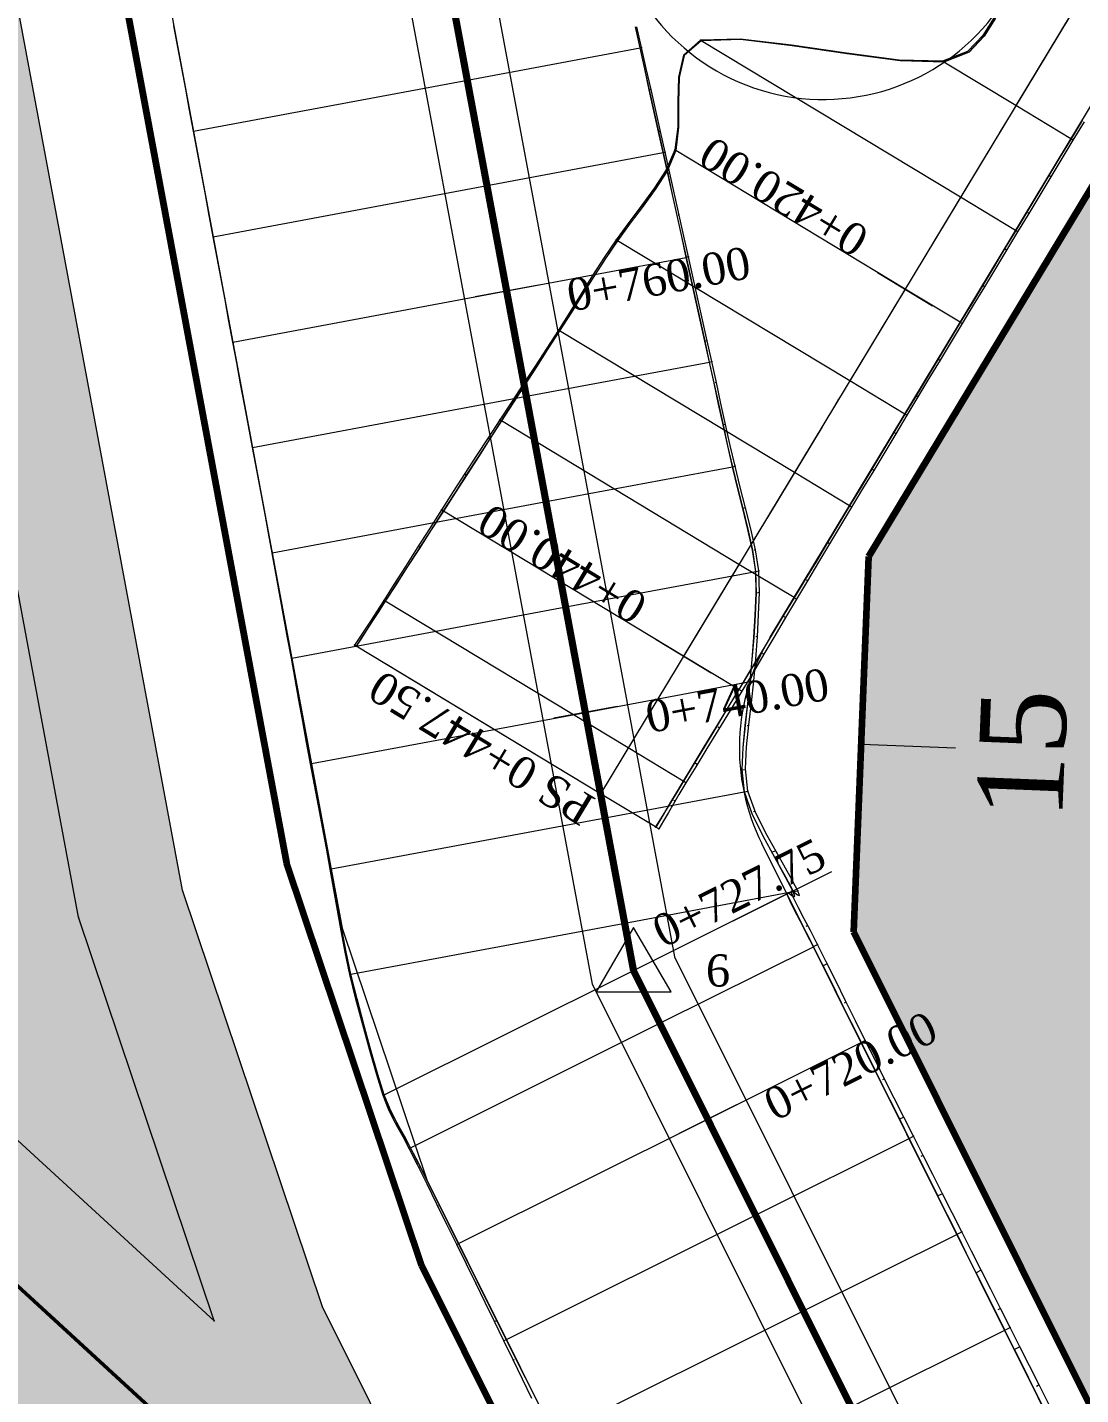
# Model space of a CAD drawing. Header units: metres. Extents: x 478603 to 489313, y 4282657 to 4289463.
# Drawn here: x 480444.4 to 480493.6, y 4287413.6 to 4287477.4 of the extents above; entities that cross this region are included whole.
import ezdxf

# ---------------------------------------------------------------- set-up
doc = ezdxf.new("R2010")
doc.units = ezdxf.units.M
doc.layers.get('0').update_dxf_attribs({"color": 5, "lineweight": 0})
for name, color, linetype, lineweight in [('102', 18, 'Continuous', 50), ('ADAKENARI', 18, 'Continuous', 0), ('EKSENLER', 3, 'Continuous', 0), ('K_EKS', 5, 'Continuous', 0), ('K_HDA', 30, 'Continuous', 0), ('K_HDO', 30, 'Continuous', 0), ('K_KDO', 150, 'Continuous', 20), ('K_KYA', 1, 'Continuous', 20), ('K_KYO', 1, 'Continuous', 20), ('K_YKA', 33, 'Continuous', 0), ('K_YKO', 33, 'Continuous', 0), ('KALDIRIM', 11, 'Continuous', 0), ('PARSEL_ALAN', 254, 'Continuous', 0), ('PARSEL_ALN', 207, 'Continuous', 0), ('PL_ALİNMAN', 1, 'Continuous', 0), ('PL_ENKESIT', 1, 'Continuous', 0), ('PL_KM', 4, 'Continuous', 0), ('PL_KMYAZI', 30, 'Continuous', 0), ('PL_SEMBOL', 7, 'Continuous', 0), ('PL_SOME', 7, 'Continuous', 0), ('PL_TOTFKM', 7, 'Continuous', 0), ('ROL_CEPHE', 1, 'Continuous', 0), ('SEV_KYA_HDA', 3, 'Continuous', 0), ('SEV_KYO_HDO', 3, 'Continuous', 0), ('SEV_YKO_KDO', 3, 'Continuous', 0), ('SNR_YAPIYAK', 18, 'Continuous', 0)]:
    doc.layers.add(name, color=color, linetype=linetype, lineweight=lineweight)
doc.styles.get("Standard").update_dxf_attribs({"font": 'times.ttf'})

# ---------------------------------------------------------------- blocks, each defined once
blk = doc.blocks.new('3')
at = {"layer": 'PL_SEMBOL'}
for p, q in [((0, 2), (-1.75, -1)), ((1.75, -1), (0, 2)), ((0.125, 0.125), (-0.125, -0.125)), ((-0.125, 0.125), (0.125, -0.125)), ((-1.75, -1), (1.75, -1))]:
    blk.add_line(p, q, dxfattribs=at)

msp = doc.modelspace()

# ---------------------------------------------------------------- hatches: boundary and pattern name
at = {"layer": 'PARSEL_ALAN'}
for points in [[(480302.061, 4287548.741), (480469.28, 4287395.426), (480458.176, 4287417.676), (480451.653, 4287437.115), (480438.856, 4287505.662), (480417.388, 4287580.576), (480412.669, 4287622.243), (480406.938, 4287647.052), (480402.317, 4287667.054), (480373.883, 4287669.329)], [(480178.122, 4287340.654), (480306.936, 4287217.358), (480469.28, 4287395.426), (480302.061, 4287548.741)]]:
    msp.add_hatch(color=256, dxfattribs=at).paths.add_polyline_path(points)
at = {"layer": 'PARSEL_ALN'}
msp.add_hatch(color=256, dxfattribs=at).paths.add_polyline_path([(480675.826, 4287413.846), (480660.565, 4287402.179), (480663.32, 4287399.019), (480519.281, 4287362.421), (480482.977, 4287435.163), (480483.679, 4287452.672), (480533.369, 4287535), (480540.136, 4287536.542), (480608.533, 4287491.764), (480616.059, 4287492.744)])

# ---------------------------------------------------------------- linework, layer by layer
at = {"layer": '102'}
msp.add_line((480469.28, 4287395.426, 964.152), (480302.061, 4287548.741, 954.844), dxfattribs=at)
at = {"layer": 'ADAKENARI', "lineweight": 158}
for p, q in [((480472.699, 4287433.363), (480444.864, 4287582.457)), ((480566.26, 4287245.892), (480472.699, 4287433.363))]:
    msp.add_line(p, q, dxfattribs=at)
at = {"layer": 'ADAKENARI', "lineweight": 100}
for p, q in [((480444.864, 4287582.457), (480472.699, 4287433.363)), ((480483.679, 4287452.672), (480533.369, 4287535)), ((480482.977, 4287435.163), (480483.679, 4287452.672)), ((480572.692, 4287255.397), (480482.977, 4287435.163)), ((480472.699, 4287433.363), (480566.26, 4287245.892))]:
    msp.add_line(p, q, dxfattribs=at)
at = {"layer": 'ADAKENARI', "lineweight": 200}
for p, q in [((480443.727, 4287506.812), (480456.505, 4287438.375)), ((480456.505, 4287438.375), (480462.805, 4287419.597)), ((480462.805, 4287419.597), (480554.928, 4287235.007))]:
    msp.add_line(p, q, dxfattribs=at)
at = {"layer": 'EKSENLER'}
for p, q in [((480702.396, 4287824.731), (480471.16, 4287441.607, 962.879)), ((480472.699, 4287433.363, 963.3), (480444.864, 4287582.457, 955.681)), ((480566.26, 4287245.892, 962.244), (480472.699, 4287433.363, 963.3))]:
    msp.add_line(p, q, dxfattribs=at)
at = {"layer": 'K_EKS'}
for p in [(480464.946, 4287474.893, 962.234), (480490.537, 4287473.71, 962.577), (480465.863, 4287469.978, 962.242), (480487.953, 4287469.43, 962.537), (480466.781, 4287465.063, 962.249), (480485.369, 4287465.149, 962.497), (480482.786, 4287460.868, 962.458), (480467.699, 4287460.148, 962.256), (480480.202, 4287456.587, 962.418), (480468.616, 4287455.233, 962.264), (480477.618, 4287452.307, 962.379), (480469.534, 4287450.318, 962.271), (480475.035, 4287448.026, 962.339), (480470.452, 4287445.403, 962.279), (480472.451, 4287443.745, 962.3), (480471.16, 4287441.606, 962.28), (480471.369, 4287440.488, 962.286), (480472.287, 4287435.573, 962.293), (480472.7, 4287433.363, 962.297), (480473.929, 4287430.9, 962.301), (480476.161, 4287426.427, 962.308), (480478.394, 4287421.953, 962.316), (480480.627, 4287417.479, 962.323)]:
    msp.add_point(p, dxfattribs=at)
at = {"layer": 'K_HDA'}
for points in [[(480489.587, 4287477.788, 962.551), (480489.05, 4287476.944, 962.544), (480488.344, 4287476.202, 962.536), (480487.171, 4287475.741, 962.527), (480485.142, 4287475.798, 962.52), (480482.67, 4287476.122, 962.511), (480480.105, 4287476.502, 962.502), (480477.692, 4287476.791, 962.493), (480475.84, 4287476.74, 962.487), (480475.043, 4287476.053, 962.479), (480474.822, 4287475.019, 962.472), (480474.794, 4287473.868, 962.464), (480474.788, 4287472.703, 962.455), (480474.656, 4287471.615, 962.447), (480474.268, 4287470.681, 962.44), (480473.731, 4287469.837, 962.432), (480473.14, 4287469.026, 962.424), (480472.537, 4287468.222, 962.416), (480471.946, 4287467.41, 962.408), (480471.384, 4287466.582, 962.4), (480470.842, 4287465.741, 962.392), (480470.306, 4287464.896, 962.384), (480469.772, 4287464.051, 962.376), (480469.236, 4287463.206, 962.368), (480468.696, 4287462.363, 962.36), (480468.153, 4287461.522, 962.353), (480467.61, 4287460.681, 962.345), (480467.067, 4287459.841, 962.337), (480466.525, 4287459.002, 962.329), (480465.986, 4287458.165, 962.321), (480465.447, 4287457.329, 962.313), (480464.908, 4287456.493, 962.305), (480464.366, 4287455.651, 962.297), (480463.815, 4287454.797, 962.289), (480463.25, 4287453.921, 962.281), (480462.68, 4287453.037, 962.273), (480462.116, 4287452.162, 962.265), (480461.577, 4287451.324, 962.257), (480461.105, 4287450.593, 962.25), (480460.76, 4287450.058, 962.245), (480460.484, 4287449.629, 962.241), (480460.232, 4287449.239, 962.237), (480459.99, 4287448.863, 962.233), (480459.751, 4287448.492, 962.23)], [(480491.813, 4287413.003, 962.126), (480491.366, 4287413.898, 962.125), (480490.92, 4287414.793, 962.123), (480490.473, 4287415.687, 962.122), (480490.026, 4287416.582, 962.12), (480489.58, 4287417.477, 962.119), (480489.133, 4287418.371, 962.117), (480488.687, 4287419.266, 962.116), (480488.24, 4287420.161, 962.114), (480487.794, 4287421.056, 962.113), (480487.347, 4287421.951, 962.112), (480486.9, 4287422.846, 962.11), (480486.454, 4287423.741, 962.109), (480486.007, 4287424.636, 962.107), (480485.561, 4287425.53, 962.106), (480485.116, 4287426.421, 962.104), (480484.671, 4287427.312, 962.103), (480484.226, 4287428.203, 962.101), (480483.78, 4287429.098, 962.1), (480483.328, 4287430.003, 962.098), (480482.868, 4287430.927, 962.097), (480482.405, 4287431.857, 962.095), (480481.946, 4287432.779, 962.094), (480481.501, 4287433.671, 962.092), (480481.096, 4287434.477, 962.091), (480480.765, 4287435.125, 962.09), (480480.479, 4287435.681, 962.089), (480480.219, 4287436.188, 962.088), (480479.997, 4287436.633, 962.087), (480479.867, 4287436.94, 962.087), (480479.902, 4287436.994, 962.086), (480480.019, 4287436.923, 962.086), (480480.148, 4287436.835, 962.085), (480480.231, 4287436.82, 962.085), (480480.161, 4287437.043, 962.083), (480479.805, 4287437.713, 962.086), (480479.297, 4287438.627, 962.091), (480478.752, 4287439.631, 962.095), (480478.24, 4287440.664, 962.1), (480477.87, 4287441.701, 962.104), (480477.769, 4287442.735, 962.098), (480477.817, 4287443.763, 962.091), (480477.917, 4287444.788, 962.085), (480478.034, 4287445.812, 962.079), (480478.145, 4287446.839, 962.072), (480478.24, 4287447.87, 962.066), (480478.322, 4287448.902, 962.06), (480478.39, 4287449.933, 962.053), (480478.432, 4287450.96, 962.047), (480478.408, 4287451.975, 962.041), (480478.26, 4287452.965, 962.04), (480478.046, 4287453.942, 962.039), (480477.809, 4287454.915, 962.038), (480477.566, 4287455.887, 962.038), (480477.328, 4287456.859, 962.037), (480477.104, 4287457.835, 962.036), (480476.888, 4287458.812, 962.035), (480476.674, 4287459.789, 962.034), (480476.462, 4287460.767, 962.034), (480476.249, 4287461.744, 962.033), (480476.034, 4287462.721, 962.032), (480475.818, 4287463.698, 962.031), (480475.602, 4287464.675, 962.03), (480475.386, 4287465.652, 962.029), (480475.169, 4287466.629, 962.029), (480474.953, 4287467.606, 962.028), (480474.737, 4287468.583, 962.027), (480474.522, 4287469.56, 962.026), (480474.306, 4287470.537, 962.025), (480474.09, 4287471.514, 962.024), (480473.874, 4287472.491, 962.024), (480473.659, 4287473.468, 962.023), (480473.443, 4287474.445, 962.022), (480473.227, 4287475.422, 962.021), (480473.011, 4287476.399, 962.02), (480472.793, 4287477.375, 962.02)]]:
    msp.add_polyline3d(points, dxfattribs=at)
for p in [(480473.011, 4287476.399, 962.02), (480475.84, 4287476.74, 962.487), (480487.171, 4287475.741, 962.527), (480474.09, 4287471.514, 962.024), (480474.656, 4287471.615, 962.447), (480471.946, 4287467.41, 962.408), (480475.169, 4287466.629, 962.029), (480469.236, 4287463.206, 962.368), (480476.249, 4287461.744, 962.033), (480466.525, 4287459.002, 962.329), (480477.328, 4287456.859, 962.037), (480463.815, 4287454.797, 962.289), (480478.408, 4287451.975, 962.041), (480461.105, 4287450.593, 962.25), (480459.751, 4287448.492, 962.23), (480478.145, 4287446.839, 962.072), (480477.87, 4287441.701, 962.104), (480479.867, 4287436.94, 962.087), (480480.161, 4287437.043, 962.083), (480481.096, 4287434.477, 962.091), (480483.328, 4287430.003, 962.098), (480485.561, 4287425.53, 962.106), (480487.794, 4287421.056, 962.113), (480490.026, 4287416.582, 962.12)]:
    msp.add_point(p, dxfattribs=at)
at = {"layer": 'K_HDO'}
for points in [[(480493.63, 4287473.011, 962.534), (480493.114, 4287472.155, 962.527), (480492.597, 4287471.299, 962.519), (480492.08, 4287470.443, 962.511), (480491.563, 4287469.586, 962.503), (480491.047, 4287468.73, 962.495), (480490.53, 4287467.874, 962.487), (480490.013, 4287467.018, 962.479), (480489.497, 4287466.162, 962.471), (480488.98, 4287465.306, 962.463), (480488.463, 4287464.45, 962.455), (480487.946, 4287463.593, 962.447), (480487.43, 4287462.737, 962.44), (480486.913, 4287461.881, 962.432), (480486.396, 4287461.025, 962.424), (480485.879, 4287460.169, 962.416), (480485.363, 4287459.313, 962.408), (480484.846, 4287458.457, 962.4), (480484.329, 4287457.601, 962.392), (480483.813, 4287456.744, 962.384), (480483.296, 4287455.888, 962.376), (480482.779, 4287455.032, 962.368), (480482.262, 4287454.175, 962.36), (480481.745, 4287453.319, 962.353), (480481.228, 4287452.462, 962.345), (480480.711, 4287451.606, 962.337), (480480.195, 4287450.751, 962.329), (480479.681, 4287449.899, 962.321), (480479.168, 4287449.048, 962.313), (480478.653, 4287448.196, 962.305), (480478.136, 4287447.34, 962.297), (480477.612, 4287446.47, 962.289), (480477.073, 4287445.578, 962.281), (480476.53, 4287444.678, 962.273), (480475.992, 4287443.787, 962.265), (480475.478, 4287442.934, 962.257), (480475.028, 4287442.19, 962.25), (480474.699, 4287441.645, 962.245), (480474.436, 4287441.208, 962.241), (480474.196, 4287440.811, 962.237), (480473.965, 4287440.429, 962.233), (480473.737, 4287440.051, 962.23)], [(480468.101, 4287413.464, 962.01), (480467.653, 4287414.359, 962.009), (480467.206, 4287415.254, 962.007), (480466.759, 4287416.146, 962.006), (480466.314, 4287417.036, 962.004), (480465.869, 4287417.924, 962.003), (480465.424, 4287418.814, 962.001), (480464.977, 4287419.709, 962), (480464.523, 4287420.618, 961.998), (480464.058, 4287421.554, 961.997), (480463.589, 4287422.499, 961.995), (480463.124, 4287423.432, 961.994), (480462.679, 4287424.323, 961.992), (480462.288, 4287425.091, 961.991), (480461.996, 4287425.633, 961.99), (480461.757, 4287426.061, 961.989), (480461.535, 4287426.467, 961.988), (480461.309, 4287426.922, 961.988), (480461.059, 4287427.553, 961.987), (480460.76, 4287428.512, 961.986), (480460.435, 4287429.648, 961.985), (480460.105, 4287430.843, 961.985), (480459.784, 4287432.039, 961.984), (480459.498, 4287433.185, 961.983), (480459.278, 4287434.228, 961.982), (480459.093, 4287435.213, 961.98), (480458.921, 4287436.177, 961.979), (480458.752, 4287437.136, 961.977), (480458.58, 4287438.1, 961.976), (480458.401, 4287439.075, 961.975), (480458.218, 4287440.058, 961.973), (480458.033, 4287441.044, 961.972), (480457.848, 4287442.03, 961.97), (480457.663, 4287443.015, 961.969), (480457.479, 4287443.999, 961.967), (480457.295, 4287444.982, 961.966), (480457.112, 4287445.965, 961.964), (480456.928, 4287446.948, 961.963), (480456.745, 4287447.93, 961.961), (480456.206, 4287450.815, 962.051)]]:
    msp.add_polyline3d(points, dxfattribs=at)
for p in [(480493.114, 4287472.155, 962.527), (480490.53, 4287467.874, 962.487), (480487.946, 4287463.593, 962.447), (480485.363, 4287459.313, 962.408), (480482.779, 4287455.032, 962.368), (480480.195, 4287450.751, 962.329), (480456.745, 4287447.93, 961.961), (480477.612, 4287446.47, 962.289), (480457.663, 4287443.015, 961.969), (480475.028, 4287442.19, 962.25), (480473.737, 4287440.051, 962.23), (480458.58, 4287438.1, 961.976), (480459.498, 4287433.185, 961.983), (480461.059, 4287427.553, 961.987), (480462.288, 4287425.091, 961.991), (480464.523, 4287420.618, 961.998), (480466.759, 4287416.146, 962.006)]:
    msp.add_point(p, dxfattribs=at)
at = {"layer": 'K_KDO'}
msp.add_polyline3d([(480455.872, 4287452.663, 962.004), (480455.885, 4287452.589, 961.975), (480455.897, 4287452.526, 961.95), (480455.902, 4287452.494, 961.938), (480455.892, 4287452.551, 961.916), (480455.836, 4287452.847, 961.799), (480455.698, 4287453.584, 961.789), (480455.516, 4287454.56, 961.777), (480455.318, 4287455.62, 961.763), (480455.116, 4287456.701, 961.749), (480454.918, 4287457.762, 961.735), (480454.729, 4287458.776, 961.736), (480454.545, 4287459.76, 961.737), (480454.364, 4287460.733, 961.739), (480454.182, 4287461.704, 961.74), (480454.001, 4287462.677, 961.741), (480453.818, 4287463.656, 961.768), (480453.635, 4287464.639, 961.795), (480453.451, 4287465.623, 961.822), (480453.267, 4287466.608, 961.848), (480453.084, 4287467.592, 961.875), (480452.9, 4287468.576, 961.865), (480452.717, 4287469.559, 961.855), (480452.533, 4287470.542, 961.844), (480452.349, 4287471.524, 961.834), (480452.166, 4287472.507, 961.824), (480451.982, 4287473.49, 961.796), (480451.799, 4287474.473, 961.768), (480451.615, 4287475.456, 961.74), (480451.431, 4287476.439, 961.712), (480451.248, 4287477.422, 961.685)], dxfattribs=at)
for p in [(480452.166, 4287472.507, 961.824), (480453.084, 4287467.592, 961.875), (480454.001, 4287462.677, 961.741), (480454.918, 4287457.762, 961.735), (480455.836, 4287452.847, 961.799)]:
    msp.add_point(p, dxfattribs=at)
at = {"layer": 'K_KYA'}
for points in [[(480489.53, 4287477.822, 963.196), (480488.992, 4287476.979, 963.192), (480488.285, 4287476.237, 963.187), (480487.115, 4287475.775, 963.181), (480485.092, 4287475.828, 963.098), (480482.629, 4287476.147, 962.996), (480480.073, 4287476.522, 962.89), (480477.667, 4287476.806, 962.791), (480475.821, 4287476.752, 962.715), (480475.024, 4287476.065, 962.744), (480474.799, 4287475.032, 962.774), (480474.768, 4287473.884, 962.806), (480474.757, 4287472.722, 962.838), (480474.62, 4287471.637, 962.869), (480474.226, 4287470.706, 962.925), (480473.682, 4287469.867, 962.98), (480473.085, 4287469.059, 963.036), (480472.476, 4287468.259, 963.092), (480471.882, 4287467.449, 963.147), (480471.324, 4287466.618, 963.084), (480470.787, 4287465.774, 963.02), (480470.258, 4287464.925, 962.957), (480469.729, 4287464.076, 962.893), (480469.196, 4287463.23, 962.83), (480468.653, 4287462.389, 962.894), (480468.104, 4287461.551, 962.958), (480467.554, 4287460.715, 963.022), (480467.004, 4287459.879, 963.086), (480466.455, 4287459.044, 963.15), (480465.91, 4287458.211, 963.178), (480465.367, 4287457.378, 963.206), (480464.825, 4287456.543, 963.233), (480464.28, 4287455.703, 963.261), (480463.73, 4287454.849, 963.29), (480463.169, 4287453.97, 963.21), (480462.606, 4287453.082, 963.129), (480462.049, 4287452.202, 963.05), (480461.516, 4287451.361, 962.974), (480461.049, 4287450.627, 962.907), (480460.704, 4287450.091, 962.938), (480460.425, 4287449.664, 962.963), (480460.171, 4287449.276, 962.985), (480459.925, 4287448.903, 963.006), (480459.683, 4287448.534, 963.028)], [(480492.08, 4287413.136, 965.104), (480491.629, 4287414.029, 965.049), (480491.177, 4287414.921, 964.993), (480490.725, 4287415.813, 964.938), (480490.274, 4287416.705, 964.883), (480489.821, 4287417.597, 964.818), (480489.369, 4287418.489, 964.754), (480488.917, 4287419.381, 964.689), (480488.465, 4287420.273, 964.625), (480488.013, 4287421.165, 964.56), (480487.562, 4287422.058, 964.514), (480487.111, 4287422.951, 964.467), (480486.66, 4287423.844, 964.421), (480486.21, 4287424.737, 964.375), (480485.76, 4287425.629, 964.328), (480485.311, 4287426.519, 964.294), (480484.863, 4287427.407, 964.259), (480484.415, 4287428.297, 964.225), (480483.965, 4287429.191, 964.19), (480483.512, 4287430.095, 964.155), (480483.053, 4287431.019, 964.168), (480482.592, 4287431.949, 964.181), (480482.134, 4287432.872, 964.195), (480481.691, 4287433.765, 964.208), (480481.286, 4287434.572, 964.219), (480480.953, 4287435.22, 964.181), (480480.663, 4287435.776, 964.149), (480480.4, 4287436.282, 964.119), (480480.175, 4287436.726, 964.093), (480480.045, 4287437.029, 964.076), (480480.084, 4287437.074, 964.085), (480480.209, 4287436.993, 964.108), (480480.346, 4287436.894, 964.133), (480480.436, 4287436.867, 964.147), (480480.367, 4287437.081, 964.181), (480480.004, 4287437.747, 964.11), (480479.485, 4287438.659, 964.012), (480478.928, 4287439.661, 963.905), (480478.404, 4287440.694, 963.797), (480478.027, 4287441.731, 963.694), (480477.924, 4287442.765, 963.701), (480477.974, 4287443.792, 963.708), (480478.077, 4287444.818, 963.715), (480478.196, 4287445.843, 963.721), (480478.308, 4287446.869, 963.728), (480478.399, 4287447.899, 963.661), (480478.475, 4287448.931, 963.593), (480478.536, 4287449.961, 963.525), (480478.572, 4287450.986, 963.458), (480478.54, 4287451.999, 963.392), (480478.387, 4287452.989, 963.344), (480478.168, 4287453.965, 963.296), (480477.927, 4287454.937, 963.248), (480477.679, 4287455.908, 963.201), (480477.438, 4287456.88, 963.153), (480477.211, 4287457.855, 963.13), (480476.992, 4287458.831, 963.108), (480476.777, 4287459.808, 963.085), (480476.563, 4287460.786, 963.062), (480476.348, 4287461.763, 963.04), (480476.132, 4287462.74, 963.026), (480475.915, 4287463.716, 963.012), (480475.697, 4287464.693, 962.998), (480475.48, 4287465.67, 962.984), (480475.262, 4287466.646, 962.97), (480475.044, 4287467.623, 962.946), (480474.826, 4287468.6, 962.921), (480474.608, 4287469.576, 962.897), (480474.39, 4287470.553, 962.872), (480474.171, 4287471.529, 962.848), (480473.952, 4287472.505, 962.806), (480473.733, 4287473.482, 962.764), (480473.513, 4287474.458, 962.722), (480473.293, 4287475.434, 962.68), (480473.071, 4287476.41, 962.638), (480472.847, 4287477.386, 962.578)]]:
    msp.add_polyline3d(points, dxfattribs=at)
for p in [(480473.071, 4287476.41, 962.638), (480475.821, 4287476.752, 962.715), (480487.115, 4287475.775, 963.181), (480474.171, 4287471.529, 962.848), (480474.62, 4287471.637, 962.869), (480471.882, 4287467.449, 963.147), (480475.262, 4287466.646, 962.97), (480469.196, 4287463.23, 962.83), (480476.348, 4287461.763, 963.04), (480466.455, 4287459.044, 963.15), (480477.438, 4287456.88, 963.153), (480463.73, 4287454.849, 963.29), (480478.54, 4287451.999, 963.392), (480461.049, 4287450.627, 962.907), (480459.683, 4287448.534, 963.028), (480478.308, 4287446.869, 963.728), (480478.027, 4287441.731, 963.694), (480480.045, 4287437.029, 964.076), (480480.367, 4287437.081, 964.181), (480481.286, 4287434.572, 964.219), (480483.512, 4287430.095, 964.155), (480485.76, 4287425.629, 964.328), (480488.013, 4287421.165, 964.56), (480490.274, 4287416.705, 964.883)]:
    msp.add_point(p, dxfattribs=at)
at = {"layer": 'K_KYO'}
for points in [[(480493.719, 4287472.957, 963.57), (480493.203, 4287472.101, 963.576), (480492.687, 4287471.244, 963.565), (480492.17, 4287470.388, 963.555), (480491.653, 4287469.532, 963.544), (480491.136, 4287468.677, 963.533), (480490.619, 4287467.821, 963.522), (480490.101, 4287466.965, 963.511), (480489.584, 4287466.109, 963.499), (480489.067, 4287465.253, 963.487), (480488.55, 4287464.397, 963.476), (480488.033, 4287463.541, 963.464), (480487.517, 4287462.685, 963.457), (480487, 4287461.829, 963.451), (480486.483, 4287460.972, 963.444), (480485.967, 4287460.116, 963.438), (480485.45, 4287459.26, 963.431), (480484.935, 4287458.403, 963.438), (480484.419, 4287457.546, 963.444), (480483.904, 4287456.689, 963.45), (480483.388, 4287455.833, 963.457), (480482.873, 4287454.975, 963.463), (480482.357, 4287454.118, 963.479), (480481.841, 4287453.26, 963.495), (480481.326, 4287452.403, 963.512), (480480.811, 4287451.545, 963.528), (480480.299, 4287450.688, 963.544), (480479.792, 4287449.832, 963.619), (480479.287, 4287448.976, 963.693), (480478.781, 4287448.119, 963.768), (480478.272, 4287447.258, 963.843), (480477.751, 4287446.386, 963.92), (480477.211, 4287445.495, 963.855), (480476.662, 4287444.598, 963.79), (480476.118, 4287443.711, 963.725), (480475.597, 4287442.862, 963.663), (480475.144, 4287442.119, 963.609), (480474.817, 4287441.573, 963.674), (480474.558, 4287441.134, 963.725), (480474.324, 4287440.734, 963.772), (480474.099, 4287440.348, 963.817), (480473.877, 4287439.967, 963.861)], [(480467.957, 4287413.393, 963.596), (480467.521, 4287414.294, 963.473), (480467.086, 4287415.194, 963.35), (480466.65, 4287416.092, 963.227), (480466.213, 4287416.986, 963.149), (480465.776, 4287417.878, 963.07), (480465.337, 4287418.771, 962.992), (480464.896, 4287419.669, 962.914), (480464.448, 4287420.581, 962.834), (480463.988, 4287421.519, 962.788), (480463.522, 4287422.466, 962.741), (480463.062, 4287423.401, 962.695), (480462.62, 4287424.294, 962.652), (480462.232, 4287425.063, 962.614), (480461.942, 4287425.606, 962.593), (480461.705, 4287426.034, 962.577), (480461.484, 4287426.441, 962.561), (480461.26, 4287426.897, 962.544), (480461.011, 4287427.529, 962.521), (480460.714, 4287428.491, 962.498), (480460.39, 4287429.631, 962.471), (480460.062, 4287430.829, 962.442), (480459.743, 4287432.029, 962.414), (480459.458, 4287433.178, 962.386), (480459.24, 4287434.222, 962.371), (480459.057, 4287435.207, 962.357), (480458.886, 4287436.172, 962.343), (480458.719, 4287437.13, 962.329), (480458.547, 4287438.094, 962.315), (480458.366, 4287439.068, 962.334), (480458.18, 4287440.05, 962.353), (480457.992, 4287441.035, 962.372), (480457.805, 4287442.02, 962.391), (480457.619, 4287443.007, 962.41), (480457.438, 4287443.995, 962.353), (480457.259, 4287444.983, 962.295), (480457.081, 4287445.969, 962.238), (480456.904, 4287446.953, 962.181), (480456.729, 4287447.927, 962.125), (480456.556, 4287448.884, 962.1), (480456.384, 4287449.832, 962.076), (480456.213, 4287450.777, 962.052), (480456.042, 4287451.72, 962.028), (480455.872, 4287452.663, 962.004)]]:
    msp.add_polyline3d(points, dxfattribs=at)
for p in [(480493.203, 4287472.101, 963.576), (480490.619, 4287467.821, 963.522), (480488.033, 4287463.541, 963.464), (480485.45, 4287459.26, 963.431), (480482.873, 4287454.975, 963.463), (480480.299, 4287450.688, 963.544), (480456.729, 4287447.927, 962.125), (480477.751, 4287446.386, 963.92), (480457.619, 4287443.007, 962.41), (480475.144, 4287442.119, 963.609), (480473.877, 4287439.967, 963.861), (480458.547, 4287438.094, 962.315), (480459.458, 4287433.178, 962.386), (480461.011, 4287427.529, 962.521), (480462.232, 4287425.063, 962.614), (480464.448, 4287420.581, 962.834), (480466.65, 4287416.092, 963.227)]:
    msp.add_point(p, dxfattribs=at)
at = {"layer": 'K_YKA'}
for points in [[(480489.595, 4287477.782, 962.601), (480489.058, 4287476.938, 962.594), (480488.352, 4287476.197, 962.586), (480487.18, 4287475.736, 962.577), (480485.15, 4287475.793, 962.57), (480482.679, 4287476.117, 962.561), (480480.114, 4287476.497, 962.552), (480477.7, 4287476.785, 962.543), (480475.849, 4287476.735, 962.537), (480475.052, 4287476.048, 962.529), (480474.83, 4287475.014, 962.522), (480474.802, 4287473.863, 962.514), (480474.796, 4287472.698, 962.505), (480474.664, 4287471.61, 962.497), (480474.277, 4287470.676, 962.49), (480473.739, 4287469.832, 962.482), (480473.149, 4287469.02, 962.474), (480472.545, 4287468.217, 962.466), (480471.954, 4287467.405, 962.458), (480471.393, 4287466.576, 962.45), (480470.85, 4287465.736, 962.442), (480470.314, 4287464.891, 962.434), (480469.78, 4287464.046, 962.426), (480469.244, 4287463.201, 962.418), (480468.704, 4287462.358, 962.41), (480468.162, 4287461.517, 962.403), (480467.619, 4287460.676, 962.395), (480467.076, 4287459.835, 962.387), (480466.534, 4287458.997, 962.379), (480465.994, 4287458.16, 962.371), (480465.456, 4287457.324, 962.363), (480464.916, 4287456.487, 962.355), (480464.374, 4287455.646, 962.347), (480463.824, 4287454.792, 962.339), (480463.259, 4287453.916, 962.331), (480462.689, 4287453.031, 962.323), (480462.125, 4287452.157, 962.315), (480461.585, 4287451.319, 962.307), (480461.114, 4287450.588, 962.3), (480460.769, 4287450.052, 962.295), (480460.492, 4287449.624, 962.291), (480460.241, 4287449.234, 962.287), (480459.999, 4287448.858, 962.284), (480459.76, 4287448.487, 962.28)], [(480491.804, 4287412.999, 962.176), (480491.357, 4287413.893, 962.175), (480490.911, 4287414.788, 962.173), (480490.464, 4287415.683, 962.172), (480490.018, 4287416.578, 962.17), (480489.571, 4287417.472, 962.169), (480489.124, 4287418.367, 962.167), (480488.678, 4287419.262, 962.166), (480488.231, 4287420.157, 962.164), (480487.785, 4287421.051, 962.163), (480487.338, 4287421.947, 962.161), (480486.891, 4287422.842, 962.16), (480486.445, 4287423.737, 962.159), (480485.998, 4287424.632, 962.157), (480485.552, 4287425.525, 962.156), (480485.107, 4287426.417, 962.154), (480484.663, 4287427.307, 962.153), (480484.217, 4287428.199, 962.151), (480483.771, 4287429.094, 962.15), (480483.319, 4287429.999, 962.148), (480482.859, 4287430.922, 962.147), (480482.396, 4287431.852, 962.145), (480481.937, 4287432.774, 962.144), (480481.492, 4287433.666, 962.142), (480481.087, 4287434.473, 962.141), (480480.756, 4287435.121, 962.14), (480480.47, 4287435.677, 962.139), (480480.21, 4287436.183, 962.138), (480479.988, 4287436.629, 962.137), (480479.858, 4287436.935, 962.137), (480479.892, 4287436.99, 962.136), (480480.01, 4287436.92, 962.136), (480480.138, 4287436.833, 962.135), (480480.222, 4287436.817, 962.135), (480480.151, 4287437.041, 962.133), (480479.795, 4287437.711, 962.136), (480479.287, 4287438.626, 962.141), (480478.742, 4287439.629, 962.145), (480478.23, 4287440.663, 962.15), (480477.861, 4287441.7, 962.154), (480477.76, 4287442.734, 962.148), (480477.807, 4287443.761, 962.141), (480477.908, 4287444.786, 962.135), (480478.024, 4287445.81, 962.129), (480478.135, 4287446.837, 962.122), (480478.23, 4287447.868, 962.116), (480478.312, 4287448.9, 962.11), (480478.38, 4287449.932, 962.103), (480478.422, 4287450.959, 962.097), (480478.398, 4287451.973, 962.091), (480478.25, 4287452.963, 962.09), (480478.036, 4287453.94, 962.089), (480477.799, 4287454.913, 962.088), (480477.556, 4287455.885, 962.088), (480477.318, 4287456.858, 962.087), (480477.094, 4287457.833, 962.086), (480476.878, 4287458.81, 962.085), (480476.665, 4287459.787, 962.084), (480476.452, 4287460.765, 962.083), (480476.239, 4287461.742, 962.083), (480476.024, 4287462.72, 962.082), (480475.808, 4287463.697, 962.081), (480475.592, 4287464.674, 962.08), (480475.376, 4287465.65, 962.079), (480475.16, 4287466.627, 962.079), (480474.944, 4287467.604, 962.078), (480474.728, 4287468.581, 962.077), (480474.512, 4287469.558, 962.076), (480474.296, 4287470.535, 962.075), (480474.08, 4287471.512, 962.075), (480473.865, 4287472.489, 962.074), (480473.649, 4287473.466, 962.073), (480473.433, 4287474.443, 962.072), (480473.218, 4287475.42, 962.071), (480473.001, 4287476.397, 962.07), (480472.783, 4287477.374, 962.07)]]:
    msp.add_polyline3d(points, dxfattribs=at)
for p in [(480473.001, 4287476.397, 962.07), (480475.849, 4287476.735, 962.537), (480487.18, 4287475.736, 962.577), (480474.08, 4287471.512, 962.075), (480474.664, 4287471.61, 962.497), (480471.954, 4287467.405, 962.458), (480475.16, 4287466.627, 962.079), (480469.244, 4287463.201, 962.418), (480476.239, 4287461.742, 962.083), (480466.534, 4287458.997, 962.379), (480477.318, 4287456.858, 962.087), (480463.824, 4287454.792, 962.339), (480478.398, 4287451.973, 962.091), (480461.114, 4287450.588, 962.3), (480459.76, 4287448.487, 962.28), (480478.135, 4287446.837, 962.122), (480477.861, 4287441.7, 962.154), (480479.858, 4287436.935, 962.137), (480480.151, 4287437.041, 962.133), (480481.087, 4287434.473, 962.141), (480483.319, 4287429.999, 962.148), (480485.552, 4287425.525, 962.156), (480487.785, 4287421.051, 962.163), (480490.018, 4287416.578, 962.17)]:
    msp.add_point(p, dxfattribs=at)
at = {"layer": 'K_YKO'}
for points in [[(480468.109, 4287413.469, 962.06), (480467.662, 4287414.364, 962.059), (480467.215, 4287415.258, 962.057), (480466.768, 4287416.151, 962.056), (480466.323, 4287417.04, 962.054), (480465.878, 4287417.929, 962.053), (480465.433, 4287418.819, 962.051), (480464.986, 4287419.713, 962.05), (480464.532, 4287420.623, 962.048), (480464.067, 4287421.558, 962.047), (480463.597, 4287422.503, 962.045), (480463.133, 4287423.437, 962.044), (480462.688, 4287424.327, 962.042), (480462.297, 4287425.095, 962.041), (480462.005, 4287425.638, 962.04), (480461.766, 4287426.065, 962.039), (480461.544, 4287426.471, 962.038), (480461.318, 4287426.927, 962.038), (480461.068, 4287427.558, 962.037), (480460.769, 4287428.516, 962.036), (480460.444, 4287429.651, 962.035), (480460.114, 4287430.845, 962.035), (480459.793, 4287432.042, 962.034), (480459.508, 4287433.187, 962.033), (480459.287, 4287434.23, 962.032), (480459.103, 4287435.215, 962.03), (480458.931, 4287436.179, 962.029), (480458.762, 4287437.138, 962.027), (480458.59, 4287438.102, 962.026), (480458.411, 4287439.078, 962.025), (480458.228, 4287440.062, 962.023), (480458.042, 4287441.048, 962.022), (480457.857, 4287442.034, 962.02), (480457.672, 4287443.017, 962.019), (480457.49, 4287443.995, 962.017), (480457.307, 4287444.97, 962.016), (480457.125, 4287445.946, 962.014), (480456.942, 4287446.93, 962.013), (480456.755, 4287447.932, 962.011), (480456.561, 4287448.968, 962.01), (480456.366, 4287450.013, 962.008), (480456.176, 4287451.033, 962.007), (480456.001, 4287451.968, 962.005), (480455.872, 4287452.663, 962.004), (480455.824, 4287452.917, 962.004), (480455.821, 4287452.932, 962.004), (480455.835, 4287452.861, 962.004), (480455.853, 4287452.761, 962.004), (480455.872, 4287452.663, 962.004), (480455.887, 4287452.578, 962.004), (480455.899, 4287452.514, 962.004), (480455.905, 4287452.486, 962.004), (480455.893, 4287452.547, 962.004), (480455.837, 4287452.847, 962.004), (480455.699, 4287453.586, 962.003), (480455.517, 4287454.562, 962.001), (480455.319, 4287455.622, 962), (480455.117, 4287456.702, 961.998), (480454.92, 4287457.762, 961.996), (480454.73, 4287458.776, 961.995), (480454.547, 4287459.76, 961.993), (480454.365, 4287460.733, 961.992), (480454.184, 4287461.704, 961.991), (480454.002, 4287462.677, 961.989), (480453.819, 4287463.656, 961.988), (480453.636, 4287464.639, 961.986), (480453.452, 4287465.623, 961.985), (480453.268, 4287466.608, 961.983), (480453.084, 4287467.592, 961.982), (480452.901, 4287468.576, 961.98), (480452.717, 4287469.559, 961.979), (480452.534, 4287470.542, 961.977), (480452.35, 4287471.524, 961.976), (480452.167, 4287472.507, 961.974), (480451.983, 4287473.49, 961.973), (480451.8, 4287474.473, 961.971), (480451.616, 4287475.456, 961.97), (480451.432, 4287476.439, 961.968), (480451.249, 4287477.422, 961.967)], [(480493.622, 4287473.016, 962.584), (480493.105, 4287472.16, 962.577), (480492.588, 4287471.304, 962.569), (480492.072, 4287470.448, 962.561), (480491.555, 4287469.592, 962.553), (480491.038, 4287468.735, 962.545), (480490.521, 4287467.879, 962.537), (480490.005, 4287467.023, 962.529), (480489.488, 4287466.167, 962.521), (480488.971, 4287465.311, 962.513), (480488.454, 4287464.455, 962.505), (480487.938, 4287463.599, 962.497), (480487.421, 4287462.742, 962.49), (480486.904, 4287461.886, 962.482), (480486.388, 4287461.03, 962.474), (480485.871, 4287460.174, 962.466), (480485.354, 4287459.318, 962.458), (480484.837, 4287458.462, 962.45), (480484.321, 4287457.606, 962.442), (480483.804, 4287456.75, 962.434), (480483.287, 4287455.893, 962.426), (480482.77, 4287455.037, 962.418), (480482.253, 4287454.18, 962.41), (480481.736, 4287453.324, 962.403), (480481.219, 4287452.467, 962.395), (480480.703, 4287451.611, 962.387), (480480.187, 4287450.756, 962.379), (480479.673, 4287449.904, 962.371), (480479.159, 4287449.054, 962.363), (480478.645, 4287448.202, 962.355), (480478.128, 4287447.345, 962.347), (480477.603, 4287446.476, 962.339), (480477.065, 4287445.583, 962.331), (480476.521, 4287444.683, 962.323), (480475.984, 4287443.792, 962.315), (480475.469, 4287442.94, 962.307), (480475.019, 4287442.195, 962.3), (480474.69, 4287441.65, 962.295), (480474.427, 4287441.213, 962.291), (480474.187, 4287440.816, 962.287), (480473.957, 4287440.434, 962.284), (480473.729, 4287440.056, 962.28)]]:
    msp.add_polyline3d(points, dxfattribs=at)
for p in [(480452.167, 4287472.507, 961.974), (480493.105, 4287472.16, 962.577), (480453.084, 4287467.592, 961.982), (480490.521, 4287467.879, 962.537), (480487.938, 4287463.599, 962.497), (480454.002, 4287462.677, 961.989), (480485.354, 4287459.318, 962.458), (480454.92, 4287457.762, 961.996), (480482.77, 4287455.037, 962.418), (480455.837, 4287452.847, 962.004), (480480.187, 4287450.756, 962.379), (480456.755, 4287447.932, 962.011), (480477.603, 4287446.476, 962.339), (480457.672, 4287443.017, 962.019), (480475.019, 4287442.195, 962.3), (480473.729, 4287440.056, 962.28), (480458.59, 4287438.102, 962.026), (480459.508, 4287433.187, 962.033), (480461.068, 4287427.558, 962.037), (480462.297, 4287425.095, 962.041), (480464.532, 4287420.623, 962.048), (480466.768, 4287416.151, 962.056)]:
    msp.add_point(p, dxfattribs=at)
at = {"layer": 'KALDIRIM'}
for p, q in [((480446.83, 4287582.824), (480474.614, 4287434.006)), ((480470.785, 4287432.721), (480442.885, 4287582.156)), ((480432.004, 4287580.5), (480459.107, 4287435.336)), ((480479.074, 4287448.912), (480532.632, 4287537.65)), ((480570.35, 4287255.612), (480478.688, 4287439.28)), ((480459.107, 4287435.336), (480463.047, 4287423.591)), ((480474.614, 4287434.006), (480567.726, 4287247.433)), ((480564.066, 4287245.808), (480470.785, 4287432.721)), ((480463.047, 4287423.591), (480555.232, 4287238.876))]:
    msp.add_line(p, q, dxfattribs=at)
for centre, start, end in [((480481.558, 4287483.992), 190.57541, 328.88677), ((480487.635, 4287443.745), 148.88677, 206.5222)]:
    msp.add_arc(centre, 10, start, end, dxfattribs=at)
at = {"layer": 'PARSEL_ALAN'}
for points in [[(480302.061, 4287548.741, 954.879), (480469.28, 4287395.426, 964.152), (480458.176, 4287417.676, 963.42), (480451.653, 4287437.115, 962.909), (480438.856, 4287505.662, 959.762), (480417.388, 4287580.576, 957.453), (480412.669, 4287622.243, 955.636), (480406.938, 4287647.052, 954.032), (480402.317, 4287667.054, 952.649), (480373.883, 4287669.329, 950.236), (480302.061, 4287548.741, 954.879)], [(480302.061, 4287548.741, 0), (480469.28, 4287395.426, 0), (480458.176, 4287417.676, 0), (480451.653, 4287437.115, 0), (480438.856, 4287505.662, 0), (480417.388, 4287580.576, 0), (480412.669, 4287622.243, 0), (480406.938, 4287647.052, 0), (480402.317, 4287667.054, 0), (480373.883, 4287669.329, 0), (480302.061, 4287548.741, 0)], [(480178.122, 4287340.654, 954.334), (480306.936, 4287217.358, 950.429), (480469.28, 4287395.426, 964.152), (480302.061, 4287548.741, 954.844), (480178.122, 4287340.654, 954.334)], [(480178.122, 4287340.654, 0), (480306.936, 4287217.358, 0), (480469.28, 4287395.426, 0), (480302.061, 4287548.741, 0), (480178.122, 4287340.654, 0)]]:
    msp.add_polyline3d(points, close=True, dxfattribs=at)
at = {"layer": 'PARSEL_ALN'}
msp.add_polyline3d([(480675.826, 4287413.846, 0), (480660.565, 4287402.179, 0), (480663.32, 4287399.019, 0), (480519.281, 4287362.421, 0), (480482.977, 4287435.163, 0), (480483.679, 4287452.672, 0), (480533.369, 4287535, 0), (480540.136, 4287536.542, 0), (480608.533, 4287491.764, 0), (480616.059, 4287492.744, 0), (480675.826, 4287413.846, 0)], close=True, dxfattribs=at)
msp.add_polyline3d([(480675.826, 4287413.846, 0), (480660.565, 4287402.179, 0), (480663.32, 4287399.019, 0), (480519.281, 4287362.421, 0), (480482.977, 4287435.163, 0), (480483.679, 4287452.672, 0), (480533.369, 4287535, 0), (480540.136, 4287536.542, 0), (480608.533, 4287491.764, 0), (480616.059, 4287492.744, 0), (480675.826, 4287413.846, 0)], close=True, dxfattribs=at)
msp.add_polyline3d([(480675.826, 4287413.846, 0), (480660.565, 4287402.179, 0), (480663.32, 4287399.019, 0), (480519.281, 4287362.421, 0), (480482.977, 4287435.163, 0), (480483.679, 4287452.672, 0), (480533.369, 4287535, 0), (480540.136, 4287536.542, 0), (480608.533, 4287491.764, 0), (480616.059, 4287492.744, 0), (480675.826, 4287413.846, 0)], close=True, dxfattribs=at)
at = {"layer": 'PL_ALİNMAN'}
for p, q in [((480493.12, 4287477.991), (480490.537, 4287473.71)), ((480493.12, 4287477.991), (480490.537, 4287473.71)), ((480464.716, 4287476.124), (480464.624, 4287476.616)), ((480465.817, 4287470.226), (480464.899, 4287475.141)), ((480490.02, 4287472.854), (480489.762, 4287472.426)), ((480490.02, 4287472.854), (480489.762, 4287472.426)), ((480489.245, 4287471.57), (480486.661, 4287467.289)), ((480489.245, 4287471.57), (480486.661, 4287467.289)), ((480466.092, 4287468.752), (480466.001, 4287469.243)), ((480467.194, 4287462.854), (480466.276, 4287467.769)), ((480486.144, 4287466.433), (480485.886, 4287466.005)), ((480486.144, 4287466.433), (480485.886, 4287466.005)), ((480485.369, 4287465.149), (480482.786, 4287460.868)), ((480485.369, 4287465.149), (480482.786, 4287460.868)), ((480467.469, 4287461.379), (480467.377, 4287461.871)), ((480468.57, 4287455.481), (480467.652, 4287460.396)), ((480482.269, 4287460.012), (480482.011, 4287459.584)), ((480482.269, 4287460.012), (480482.011, 4287459.584)), ((480481.494, 4287458.728), (480478.91, 4287454.447)), ((480481.494, 4287458.728), (480478.91, 4287454.447)), ((480468.845, 4287454.006), (480468.754, 4287454.498)), ((480478.393, 4287453.591), (480478.135, 4287453.163)), ((480478.393, 4287453.591), (480478.135, 4287453.163)), ((480469.947, 4287448.108), (480469.029, 4287453.023)), ((480477.618, 4287452.307), (480475.035, 4287448.026)), ((480477.618, 4287452.307), (480475.035, 4287448.026)), ((480470.222, 4287446.634), (480470.13, 4287447.125)), ((480474.518, 4287447.17), (480474.26, 4287446.742)), ((480474.518, 4287447.17), (480474.26, 4287446.742)), ((480473.743, 4287445.885), (480471.16, 4287441.607)), ((480473.743, 4287445.885), (480471.16, 4287441.607)), ((480471.323, 4287440.736), (480470.405, 4287445.651)), ((480471.598, 4287439.261), (480471.507, 4287439.753)), ((480472.699, 4287433.363), (480471.782, 4287438.278)), ((480473.155, 4287432.449), (480472.932, 4287432.897)), ((480475.835, 4287427.081), (480473.602, 4287431.555)), ((480476.505, 4287425.739), (480476.281, 4287426.186)), ((480479.184, 4287420.37), (480476.951, 4287424.844)), ((480479.854, 4287419.028), (480479.63, 4287419.475)), ((480482.533, 4287413.66), (480480.3, 4287418.133))]:
    msp.add_line(p, q, dxfattribs=at)
at = {"layer": 'PL_ENKESIT'}
for points in [[(480452.166, 4287472.507, 961.824), (480452.167, 4287472.507, 961.974), (480464.946, 4287474.893, 962.234), (480473.001, 4287476.397, 962.07), (480473.011, 4287476.399, 962.02), (480473.071, 4287476.41, 962.638)], [(480490.619, 4287467.821, 963.522), (480490.53, 4287467.874, 962.487), (480490.521, 4287467.879, 962.537), (480487.953, 4287469.43, 962.537), (480475.849, 4287476.735, 962.537), (480475.84, 4287476.74, 962.487), (480475.821, 4287476.752, 962.715)], [(480493.203, 4287472.101, 963.576), (480493.114, 4287472.155, 962.527), (480493.105, 4287472.16, 962.577), (480490.537, 4287473.71, 962.577), (480487.18, 4287475.736, 962.577), (480487.171, 4287475.741, 962.527), (480487.115, 4287475.775, 963.181)], [(480453.084, 4287467.592, 961.875), (480453.084, 4287467.592, 961.982), (480465.863, 4287469.978, 962.242), (480474.08, 4287471.512, 962.075), (480474.09, 4287471.514, 962.024), (480474.171, 4287471.529, 962.848)], [(480488.033, 4287463.541, 963.464), (480487.946, 4287463.593, 962.447), (480487.938, 4287463.599, 962.497), (480485.369, 4287465.149, 962.497), (480474.664, 4287471.61, 962.497), (480474.656, 4287471.615, 962.447), (480474.62, 4287471.637, 962.869)], [(480485.45, 4287459.26, 963.431), (480485.363, 4287459.313, 962.408), (480485.354, 4287459.318, 962.458), (480482.786, 4287460.868, 962.458), (480471.954, 4287467.405, 962.458), (480471.946, 4287467.41, 962.408), (480471.882, 4287467.449, 963.147)], [(480454.001, 4287462.677, 961.741), (480454.002, 4287462.677, 961.989), (480466.781, 4287465.063, 962.249), (480475.16, 4287466.627, 962.079), (480475.169, 4287466.629, 962.029), (480475.262, 4287466.646, 962.97)], [(480482.873, 4287454.975, 963.463), (480482.779, 4287455.032, 962.368), (480482.77, 4287455.037, 962.418), (480480.202, 4287456.587, 962.418), (480469.244, 4287463.201, 962.418), (480469.236, 4287463.206, 962.368), (480469.196, 4287463.23, 962.83)], [(480454.918, 4287457.762, 961.735), (480454.92, 4287457.762, 961.996), (480467.699, 4287460.148, 962.256), (480476.239, 4287461.742, 962.083), (480476.249, 4287461.744, 962.033), (480476.348, 4287461.763, 963.04)], [(480480.299, 4287450.688, 963.544), (480480.195, 4287450.751, 962.329), (480480.187, 4287450.756, 962.379), (480477.618, 4287452.307, 962.379), (480466.534, 4287458.997, 962.379), (480466.525, 4287459.002, 962.329), (480466.455, 4287459.044, 963.15)], [(480455.836, 4287452.847, 961.799), (480455.837, 4287452.847, 962.004), (480468.616, 4287455.233, 962.264), (480477.318, 4287456.858, 962.087), (480477.328, 4287456.859, 962.037), (480477.438, 4287456.88, 963.153)], [(480477.751, 4287446.386, 963.92), (480477.612, 4287446.47, 962.289), (480477.603, 4287446.476, 962.339), (480475.035, 4287448.026, 962.339), (480463.824, 4287454.792, 962.339), (480463.815, 4287454.797, 962.289), (480463.73, 4287454.849, 963.29)], [(480456.729, 4287447.927, 962.125), (480456.745, 4287447.93, 961.961), (480456.755, 4287447.932, 962.011), (480469.534, 4287450.318, 962.271), (480478.398, 4287451.973, 962.091), (480478.408, 4287451.975, 962.041), (480478.54, 4287451.999, 963.392)], [(480475.144, 4287442.119, 963.609), (480475.028, 4287442.19, 962.25), (480475.019, 4287442.195, 962.3), (480472.451, 4287443.745, 962.3), (480461.114, 4287450.588, 962.3), (480461.105, 4287450.593, 962.25), (480461.049, 4287450.627, 962.907)], [(480473.877, 4287439.967, 963.861), (480473.737, 4287440.051, 962.23), (480473.729, 4287440.056, 962.28), (480471.16, 4287441.606, 962.28), (480459.76, 4287448.487, 962.28), (480459.751, 4287448.492, 962.23), (480459.683, 4287448.534, 963.028)], [(480457.619, 4287443.007, 962.41), (480457.663, 4287443.015, 961.969), (480457.672, 4287443.017, 962.019), (480470.452, 4287445.403, 962.279), (480478.135, 4287446.837, 962.122), (480478.145, 4287446.839, 962.072), (480478.308, 4287446.869, 963.728)], [(480458.547, 4287438.094, 962.315), (480458.58, 4287438.1, 961.976), (480458.59, 4287438.102, 962.026), (480471.369, 4287440.488, 962.286), (480477.861, 4287441.7, 962.154), (480477.87, 4287441.701, 962.104), (480478.027, 4287441.731, 963.694)], [(480459.458, 4287433.178, 962.386), (480459.498, 4287433.185, 961.983), (480459.508, 4287433.187, 962.033), (480472.287, 4287435.573, 962.293), (480480.151, 4287437.041, 962.133), (480480.161, 4287437.043, 962.083), (480480.367, 4287437.081, 964.181)], [(480461.011, 4287427.529, 962.521), (480461.059, 4287427.553, 961.987), (480461.068, 4287427.558, 962.037), (480472.7, 4287433.363, 962.297), (480479.858, 4287436.935, 962.137), (480479.867, 4287436.94, 962.087), (480480.045, 4287437.029, 964.076)], [(480462.232, 4287425.063, 962.614), (480462.288, 4287425.091, 961.991), (480462.297, 4287425.095, 962.041), (480473.929, 4287430.9, 962.301), (480481.087, 4287434.473, 962.141), (480481.096, 4287434.477, 962.091), (480481.286, 4287434.572, 964.219)], [(480464.448, 4287420.581, 962.834), (480464.523, 4287420.618, 961.998), (480464.532, 4287420.623, 962.048), (480476.161, 4287426.427, 962.308), (480483.319, 4287429.999, 962.148), (480483.328, 4287430.003, 962.098), (480483.512, 4287430.095, 964.155)], [(480466.65, 4287416.092, 963.227), (480466.759, 4287416.146, 962.006), (480466.768, 4287416.151, 962.056), (480478.394, 4287421.953, 962.316), (480485.552, 4287425.525, 962.156), (480485.561, 4287425.53, 962.106), (480485.76, 4287425.629, 964.328)], [(480468.832, 4287411.593, 963.843), (480468.996, 4287411.674, 962.013), (480469.005, 4287411.679, 962.063), (480480.627, 4287417.479, 962.323), (480487.785, 4287421.051, 962.163), (480487.794, 4287421.056, 962.113), (480488.013, 4287421.165, 964.56)], [(480471.063, 4287407.118, 963.908), (480471.232, 4287407.202, 962.021), (480471.241, 4287407.207, 962.071), (480482.859, 4287413.005, 962.33), (480490.018, 4287416.578, 962.17), (480490.026, 4287416.582, 962.12), (480490.274, 4287416.705, 964.883)]]:
    msp.add_polyline3d(points, dxfattribs=at)
at = {"layer": 'PL_KM'}
for p, q in [((480484.085, 4287465.924), (480486.654, 4287464.374)), ((480484.085, 4287465.924), (480486.654, 4287464.374)), ((480468.256, 4287465.338), (480465.307, 4287464.788)), ((480473.75, 4287448.801), (480476.319, 4287447.251)), ((480473.75, 4287448.801), (480476.319, 4287447.251)), ((480471.926, 4287445.678), (480468.977, 4287445.127)), ((480477.503, 4287427.096), (480474.819, 4287425.757))]:
    msp.add_line(p, q, dxfattribs=at)
at = {"layer": 'PL_SOME'}
msp.add_point((480472.699, 4287433.363), dxfattribs=at)
at = {"layer": 'ROL_CEPHE'}
msp.add_line((480483.328, 4287443.918), (480487.725, 4287443.742), dxfattribs=at)
at = {"layer": 'SEV_KYA_HDA'}
for p, q in [((480488.992, 4287476.979, 963.192), (480489.05, 4287476.944, 962.544)), ((480473.071, 4287476.41, 962.638), (480473.041, 4287476.405, 962.329)), ((480477.667, 4287476.806, 962.791), (480477.679, 4287476.798, 962.642)), ((480475.024, 4287476.065, 962.744), (480475.043, 4287476.053, 962.479)), ((480482.629, 4287476.147, 962.996), (480482.67, 4287476.122, 962.511)), ((480487.115, 4287475.775, 963.181), (480487.143, 4287475.758, 962.854)), ((480473.513, 4287474.458, 962.722), (480473.443, 4287474.445, 962.022)), ((480474.768, 4287473.884, 962.806), (480474.781, 4287473.876, 962.635)), ((480473.952, 4287472.506, 962.806), (480473.913, 4287472.498, 962.415)), ((480474.62, 4287471.637, 962.869), (480474.656, 4287471.615, 962.447)), ((480474.39, 4287470.553, 962.872), (480474.306, 4287470.537, 962.025)), ((480473.682, 4287469.867, 962.98), (480473.706, 4287469.852, 962.706)), ((480472.476, 4287468.259, 963.092), (480472.537, 4287468.222, 962.416)), ((480474.826, 4287468.6, 962.921), (480474.782, 4287468.591, 962.474)), ((480471.324, 4287466.618, 963.084), (480471.354, 4287466.6, 962.742)), ((480475.262, 4287466.646, 962.97), (480475.169, 4287466.629, 962.029)), ((480470.258, 4287464.925, 962.957), (480470.306, 4287464.896, 962.384)), ((480475.697, 4287464.693, 962.998), (480475.65, 4287464.684, 962.514)), ((480469.196, 4287463.23, 962.83), (480469.216, 4287463.218, 962.599)), ((480476.132, 4287462.74, 963.026), (480476.034, 4287462.721, 962.032)), ((480468.105, 4287461.552, 962.958), (480468.154, 4287461.523, 962.353)), ((480476.563, 4287460.786, 963.062), (480476.512, 4287460.776, 962.548)), ((480467.005, 4287459.881, 963.086), (480467.036, 4287459.861, 962.711)), ((480476.992, 4287458.831, 963.108), (480476.888, 4287458.812, 962.035)), ((480465.908, 4287458.207, 963.178), (480465.983, 4287458.161, 962.321)), ((480464.816, 4287456.529, 963.234), (480464.858, 4287456.504, 962.769)), ((480477.438, 4287456.88, 963.153), (480477.383, 4287456.87, 962.595)), ((480463.73, 4287454.849, 963.29), (480463.815, 4287454.797, 962.289)), ((480477.927, 4287454.937, 963.248), (480477.809, 4287454.915, 962.038)), ((480462.656, 4287453.161, 963.137), (480462.694, 4287453.138, 962.705)), ((480478.387, 4287452.988, 963.344), (480478.324, 4287452.976, 962.692)), ((480461.586, 4287451.471, 962.984), (480461.647, 4287451.434, 962.258)), ((480478.572, 4287450.988, 963.458), (480478.432, 4287450.962, 962.047)), ((480460.505, 4287449.787, 962.956), (480460.534, 4287449.769, 962.599)), ((480478.475, 4287448.935, 963.593), (480478.398, 4287448.921, 962.826)), ((480478.308, 4287446.869, 963.728), (480478.145, 4287446.839, 962.072)), ((480478.074, 4287444.791, 963.714), (480477.995, 4287444.777, 962.9)), ((480477.928, 4287442.729, 963.7), (480477.773, 4287442.701, 962.098)), ((480478.374, 4287440.778, 963.788), (480478.292, 4287440.763, 962.944)), ((480479.338, 4287438.924, 963.984), (480479.155, 4287438.889, 962.092)), ((480480.828, 4287435.461, 964.167), (480480.734, 4287435.414, 963.128)), ((480481.734, 4287433.678, 964.206), (480481.544, 4287433.584, 962.092)), ((480482.623, 4287431.887, 964.18), (480482.53, 4287431.84, 963.138)), ((480483.512, 4287430.095, 964.155), (480483.328, 4287430.003, 962.098)), ((480484.41, 4287428.308, 964.224), (480484.315, 4287428.261, 963.163)), ((480485.31, 4287426.522, 964.294), (480485.114, 4287426.424, 962.104)), ((480486.21, 4287424.736, 964.375), (480486.109, 4287424.685, 963.241)), ((480487.111, 4287422.95, 964.468), (480486.901, 4287422.845, 962.11)), ((480488.013, 4287421.165, 964.56), (480487.903, 4287421.111, 963.337)), ((480488.917, 4287419.381, 964.689), (480488.687, 4287419.266, 962.116)), ((480489.821, 4287417.597, 964.818), (480489.701, 4287417.537, 963.469)), ((480490.725, 4287415.813, 964.938), (480490.473, 4287415.687, 962.122)), ((480491.629, 4287414.029, 965.049), (480491.497, 4287413.963, 963.587))]:
    msp.add_line(p, q, dxfattribs=at)
at = {"layer": 'SEV_KYO_HDO'}
for p, q in [((480493.203, 4287472.101, 963.576), (480493.159, 4287472.128, 963.051)), ((480492.17, 4287470.388, 963.555), (480492.08, 4287470.443, 962.511)), ((480491.136, 4287468.677, 963.533), (480491.091, 4287468.703, 963.014)), ((480490.101, 4287466.965, 963.511), (480490.013, 4287467.018, 962.479)), ((480489.067, 4287465.253, 963.487), (480489.024, 4287465.279, 962.975)), ((480488.033, 4287463.541, 963.464), (480487.946, 4287463.593, 962.447)), ((480487, 4287461.829, 963.451), (480486.956, 4287461.855, 962.941)), ((480485.967, 4287460.116, 963.438), (480485.879, 4287460.169, 962.416)), ((480484.934, 4287458.403, 963.438), (480484.89, 4287458.43, 962.919)), ((480483.904, 4287456.689, 963.45), (480483.812, 4287456.744, 962.384)), ((480482.873, 4287454.975, 963.463), (480482.826, 4287455.004, 962.916)), ((480481.842, 4287453.261, 963.495), (480481.746, 4287453.32, 962.353)), ((480480.812, 4287451.547, 963.528), (480480.762, 4287451.577, 962.932)), ((480479.79, 4287449.828, 963.619), (480479.679, 4287449.895, 962.321)), ((480456.551, 4287448.911, 962.1), (480456.556, 4287448.912, 962.046)), ((480478.773, 4287448.105, 963.769), (480478.709, 4287448.144, 963.037)), ((480456.906, 4287446.943, 962.182), (480456.928, 4287446.947, 961.963)), ((480477.751, 4287446.386, 963.92), (480477.612, 4287446.47, 962.289)), ((480457.261, 4287444.975, 962.296), (480457.278, 4287444.978, 962.131)), ((480476.711, 4287444.678, 963.796), (480476.644, 4287444.718, 963.035)), ((480457.619, 4287443.007, 962.41), (480457.663, 4287443.015, 961.969)), ((480475.665, 4287442.973, 963.671), (480475.545, 4287443.046, 962.258)), ((480474.633, 4287441.26, 963.71), (480474.572, 4287441.297, 962.976)), ((480457.991, 4287441.042, 962.372), (480458.012, 4287441.046, 962.172)), ((480458.365, 4287439.077, 962.334), (480458.4, 4287439.084, 961.975)), ((480458.722, 4287437.109, 962.329), (480458.739, 4287437.112, 962.153)), ((480459.069, 4287435.139, 962.358), (480459.106, 4287435.146, 961.98)), ((480459.458, 4287433.178, 962.386), (480459.478, 4287433.181, 962.185)), ((480459.954, 4287431.235, 962.432), (480459.997, 4287431.244, 961.985)), ((480461.756, 4287425.943, 962.58), (480461.782, 4287425.956, 962.285)), ((480462.682, 4287424.17, 962.658), (480462.741, 4287424.199, 961.992)), ((480463.566, 4287422.376, 962.746), (480463.6, 4287422.393, 962.37)), ((480464.448, 4287420.581, 962.834), (480464.523, 4287420.618, 961.998)), ((480465.33, 4287418.786, 962.991), (480465.373, 4287418.808, 962.496)), ((480466.211, 4287416.99, 963.148), (480466.312, 4287417.041, 962.004)), ((480467.087, 4287415.192, 963.35), (480467.147, 4287415.222, 962.679))]:
    msp.add_line(p, q, dxfattribs=at)
at = {"layer": 'SEV_YKO_KDO'}
for p, q in [((480451.432, 4287476.439, 961.968), (480451.432, 4287476.439, 961.84)), ((480451.8, 4287474.473, 961.971), (480451.799, 4287474.473, 961.768)), ((480452.167, 4287472.507, 961.974), (480452.166, 4287472.507, 961.899)), ((480452.534, 4287470.541, 961.977), (480452.533, 4287470.541, 961.844)), ((480452.901, 4287468.575, 961.98), (480452.9, 4287468.575, 961.923)), ((480453.268, 4287466.609, 961.983), (480453.267, 4287466.609, 961.848)), ((480453.635, 4287464.643, 961.986), (480453.634, 4287464.643, 961.89)), ((480454.002, 4287462.677, 961.989), (480454.001, 4287462.677, 961.741)), ((480454.369, 4287460.711, 961.992), (480454.368, 4287460.711, 961.865)), ((480454.736, 4287458.745, 961.995), (480454.735, 4287458.745, 961.736)), ((480455.103, 4287456.779, 961.998), (480455.102, 4287456.779, 961.873)), ((480455.47, 4287454.813, 962.001), (480455.469, 4287454.813, 961.773))]:
    msp.add_line(p, q, dxfattribs=at)
at = {"layer": 'SNR_YAPIYAK'}
for p, q in [((480308.438, 4287549.678, 954.879), (480453.12, 4287417.026, 954.879)), ((480446.802, 4287435.855, 954.879), (480433.984, 4287504.512, 954.879)), ((480453.12, 4287417.026, 954.879), (480446.802, 4287435.855, 954.879))]:
    msp.add_line(p, q, dxfattribs=at)
for p in [(480446.802, 4287435.855, 962.909), (480446.802, 4287435.855, 962.909), (480453.12, 4287417.026, 963.786), (480453.12, 4287417.026, 963.786)]:
    msp.add_point(p, dxfattribs=at)

# ---------------------------------------------------------------- block references
at = {"layer": 'PL_SEMBOL'}
msp.add_blockref('3', (480472.699, 4287433.363), dxfattribs=at)

# ---------------------------------------------------------------- texts
msp.add_text('Y2-1', height=20).set_placement((480491.676, 4287438.583))
at = {"layer": 'PL_KMYAZI'}
for s, rotation, p in [('0+420.00', 508.8868, (480483.79, 4287467.854)), ('0+420.00', 508.8868, (480483.79, 4287467.854)), ('0+760.00', 370.57541, (480469.76, 4287464.093)), ('0+440.00', 508.8868, (480473.455, 4287450.731)), ('0+440.00', 508.8868, (480473.455, 4287450.731)), ('0+740.00', 370.57541, (480473.43, 4287444.433)), ('0+720.00', 386.52221, (480479.292, 4287426.313))]:
    msp.add_text(s, height=1.5, rotation=rotation, dxfattribs=at).set_placement(p)
at = {"layer": 'PL_SEMBOL'}
msp.add_text('6', height=1.5, dxfattribs=at).set_placement((480476.074, 4287432.613))
at = {"layer": 'PL_TOTFKM'}
for s, rotation, p in [('%%UPS 0+447.50', 508.8868, (480471.005, 4287441.35)), ('%%UPS 0+447.50', 508.8868, (480471.005, 4287441.35)), ('%%U   0+727.75', 386.52221, (480472.566, 4287433.632))]:
    msp.add_text(s, height=1.5, rotation=rotation, dxfattribs=at).set_placement(p)
at = {"layer": 'ROL_CEPHE'}
msp.add_text('15', height=4, rotation=87.70449, dxfattribs=at).set_placement((480492.694, 4287440.373))

doc.saveas('drawing.dxf')
